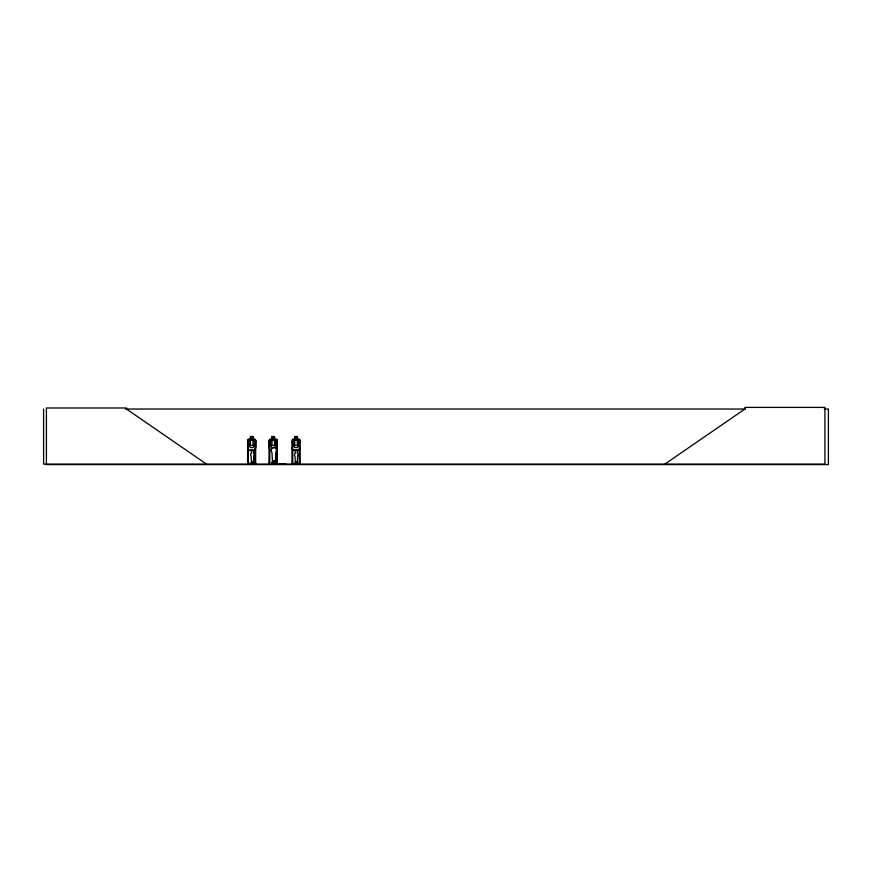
<?xml version="1.0" encoding="UTF-8"?>
<svg xmlns="http://www.w3.org/2000/svg" width="872" height="872" viewBox="0 0 872 872"><rect width="100%" height="100%" fill="white"/><g stroke="black" fill="none" stroke-linecap="round" stroke-linejoin="round"><path stroke-width="1.31" d="M274.244 461.604L273.623 461.343L274.211 461.68M274.004 461.768L273.928 461.179L274.168 461.691M276.402 450.29L277.34 447.576M300.055 447.565L299.14 450.203L292.85 450.203M300.142 447.576L299.205 450.29L292.785 450.29L291.935 447.576M268.925 464.057L269.132 440.24L270.004 439.27L271.868 439.27L271.868 436.534L274.604 436.534L274.517 439.357L275.879 440.273L275.879 445.374L274.517 447.565L271.966 447.565L270.593 445.374L270.593 440.273L271.966 439.357L271.966 436.621L274.517 436.621M247.703 440.284L248.52 439.357L254.809 439.357M251.049 463.991L253.981 464.122L253.109 464.111M253.589 464.1L253.806 462.912L253.589 463.686M271.388 464.111L271.693 463.468M271.29 464.089L272.696 464.122M274.745 464.111L276.25 464.1M275.803 463.468L275.214 463.904M297.853 464.122C296.164 464.798 298.257 462.422 297.45 463.686M664.835 464.122L744.884 409.033L744.884 407.409L824.923 407.409L824.923 464.122L43.6 464.122L43.6 409.033M251.561 463.98L251.027 462.912L251.234 463.686M271.879 464.122L276.021 463.762M272.445 464.111L272.936 464.122M274.942 464.122L275.814 463.926M247.354 464.068L248.4 463.315M125.437 409.033L745.298 409.033M824.313 409.033L828.4 409.033L828.4 464.591L46.412 464.591L46.412 407.987L126.462 407.987L126.462 409.033L206.501 464.122M250.428 436.621L252.989 436.621L252.989 439.357L254.352 440.273L254.352 445.374L252.989 447.565L250.428 447.565L249.065 445.374L249.065 440.273L250.428 439.357L250.34 436.534L253.076 436.534L253.076 439.27L254.842 439.27L255.812 440.229L255.812 447.576L254.875 450.29L248.455 450.29L247.604 447.576M294.769 436.621L297.319 436.621L297.319 439.357L298.682 440.273L298.682 445.374L297.319 447.565L294.769 447.565L293.395 445.374L293.395 440.273L294.769 439.357L294.671 436.534L297.407 436.534L297.407 439.27L299.172 439.27L300.142 440.229L300.251 464.068M250.34 439.27L248.476 439.27L247.604 440.24L247.648 464.122M274.604 439.27L276.37 439.27L277.34 440.229L277.34 464.122M294.671 439.27L292.807 439.27L291.935 440.24L291.978 464.122M270.048 439.357L276.337 439.357L277.252 440.273M292.85 439.357L299.14 439.357L300.055 440.273M247.561 441.908L248.313 441.908L248.4 464.122M255.714 441.908L254.962 441.908L254.875 464.122M269.088 441.908L269.84 441.908L269.753 464.122M277.252 441.908L276.5 441.908L276.588 464.122M291.891 441.908L292.643 441.908L292.73 464.122M300.055 441.908L299.292 441.908L299.216 464.122M248.52 450.203L254.809 450.203M272.184 462.313L271.715 463.762M254.875 463.315L255.801 463.315L255.801 464.122M269.001 463.315L269.928 463.315L269.928 464.122M271.617 463.468L275.89 463.468M277.34 463.315L276.413 463.315L276.413 464.122M292.73 463.315L291.804 463.315L291.804 464.122M299.216 463.315L300.132 463.315M248.4 463.544L254.875 463.544M269.295 463.664L285.962 464.122M292.73 463.544L299.216 463.544M251.016 463.686L253.806 463.686M294.889 463.686L297.668 463.686M297.668 463.882C294.66 466.117 294.409 462.204 295.107 463.686M269.132 447.576L269.982 450.29M299.968 463.315L299.968 464.122M299.379 463.315L299.379 464.122M296.709 463.686L296.709 462.062L295.859 462.062L295.859 463.686M292.556 463.315L292.556 464.122M275.89 463.762L275.999 462.313L275.672 463.468M274.571 463.468L274.571 461.037L273.296 461.037L273.296 463.468M272.151 462.313L272.184 463.468M269.23 440.284L269.23 447.565M269.175 463.315L269.295 464.122M255.714 440.273L255.627 464.122M255.049 463.315L255.049 464.122M252.836 463.686L252.836 462.062L251.986 462.062L251.986 463.686M248.226 463.315L248.226 464.122M253.719 456.143L253.338 463.283L251.485 463.283L251.103 456.143A1.853 1.853 0 0 1 251.485 453.233C249.795 449.581 255.027 449.581 253.338 453.233A1.853 1.853 0 0 1 253.719 456.143M275.89 452.35L275.312 463.054L272.533 463.054L271.955 452.35A2.78 2.78 0 0 1 271.955 448.415A2.78 2.78 0 0 1 275.89 448.415A2.78 2.78 0 0 1 275.89 452.35M297.592 456.143L297.21 463.283L295.357 463.283L294.976 456.143A1.853 1.853 0 0 1 295.357 453.233C293.668 449.581 298.9 449.581 297.21 453.233A1.853 1.853 0 0 1 297.592 456.143M295.434 463.882L295.434 463.98M252.531 437.079L250.885 437.079L250.885 437.995L252.531 437.995L252.531 437.079M274.059 437.079L272.413 437.079L272.413 437.995L274.059 437.995L274.059 437.079M296.862 437.079L295.216 437.079L295.216 437.995L296.862 437.995L296.862 437.079M252.989 440.273L250.428 440.273L250.428 445.374L252.989 445.374L252.989 440.273M274.517 440.273L271.966 440.273L271.966 445.374L274.517 445.374L274.517 440.273M297.319 440.273L294.769 440.273L294.769 445.374L297.319 445.374L297.319 440.273"/></g></svg>
